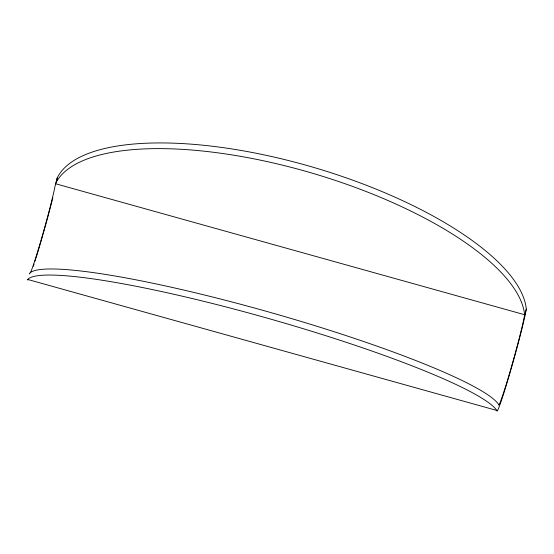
<?xml version="1.0" encoding="UTF-8"?>
<svg xmlns="http://www.w3.org/2000/svg" width="554" height="554" viewBox="0 0 554 554"><rect width="100%" height="100%" fill="white"/><g stroke="black" fill="none" stroke-linecap="round" stroke-linejoin="round"><path stroke-width="0.83" d="M30.325 272.97A48.364 2.036 -74.4 0 0 42.921 233.698A48.364 2.036 -74.4 0 0 55.068 186.102L57.173 178.056A245.013 88.155 16.5 0 1 304.748 164.857A245.013 88.155 16.5 0 1 526.3 309.056L524.195 317.103A48.364 2.036 -74.4 0 1 510.435 370.294A48.364 2.036 -74.4 0 1 498.655 404.967L498.552 404.406M524.617 314.727L55.49 183.727A245.013 88.155 16.5 0 1 303.059 170.549A245.013 88.155 16.5 0 1 524.61 314.727L524.603 314.81M27.818 280.075A54.708 2.299 -74.4 0 1 27.7 279.458L496.827 410.459A54.708 2.299 -74.4 0 0 510.269 371.852A54.708 2.299 -74.4 0 0 526.3 309.056M29.528 273.967L29.424 273.406A245.013 30.221 15.9 0 1 262.457 310.226A245.013 30.221 15.9 0 1 498.579 404.413M57.173 178.056A54.708 2.299 -74.4 0 1 56.709 180.68M52.845 197.653A54.708 2.299 -74.4 0 1 51.453 203.193M51.266 203.914A54.708 2.299 -74.4 0 1 46.564 221.635M46.342 222.438A54.708 2.299 -74.4 0 1 44.784 228.082M44.555 228.892A54.708 2.299 -74.4 0 1 43.191 233.719M42.963 234.522A54.708 2.299 -74.4 0 1 37.596 252.811M37.347 253.614A54.708 2.299 -74.4 0 1 35.92 258.268M35.685 259.009A54.708 2.299 -74.4 0 1 34.999 261.183M34.092 264.036A54.708 2.299 -74.4 0 1 33.358 266.294M27.7 279.458A245.013 30.221 15.9 0 1 260.726 316.306A245.013 30.221 15.9 0 1 496.827 410.459"/></g></svg>
